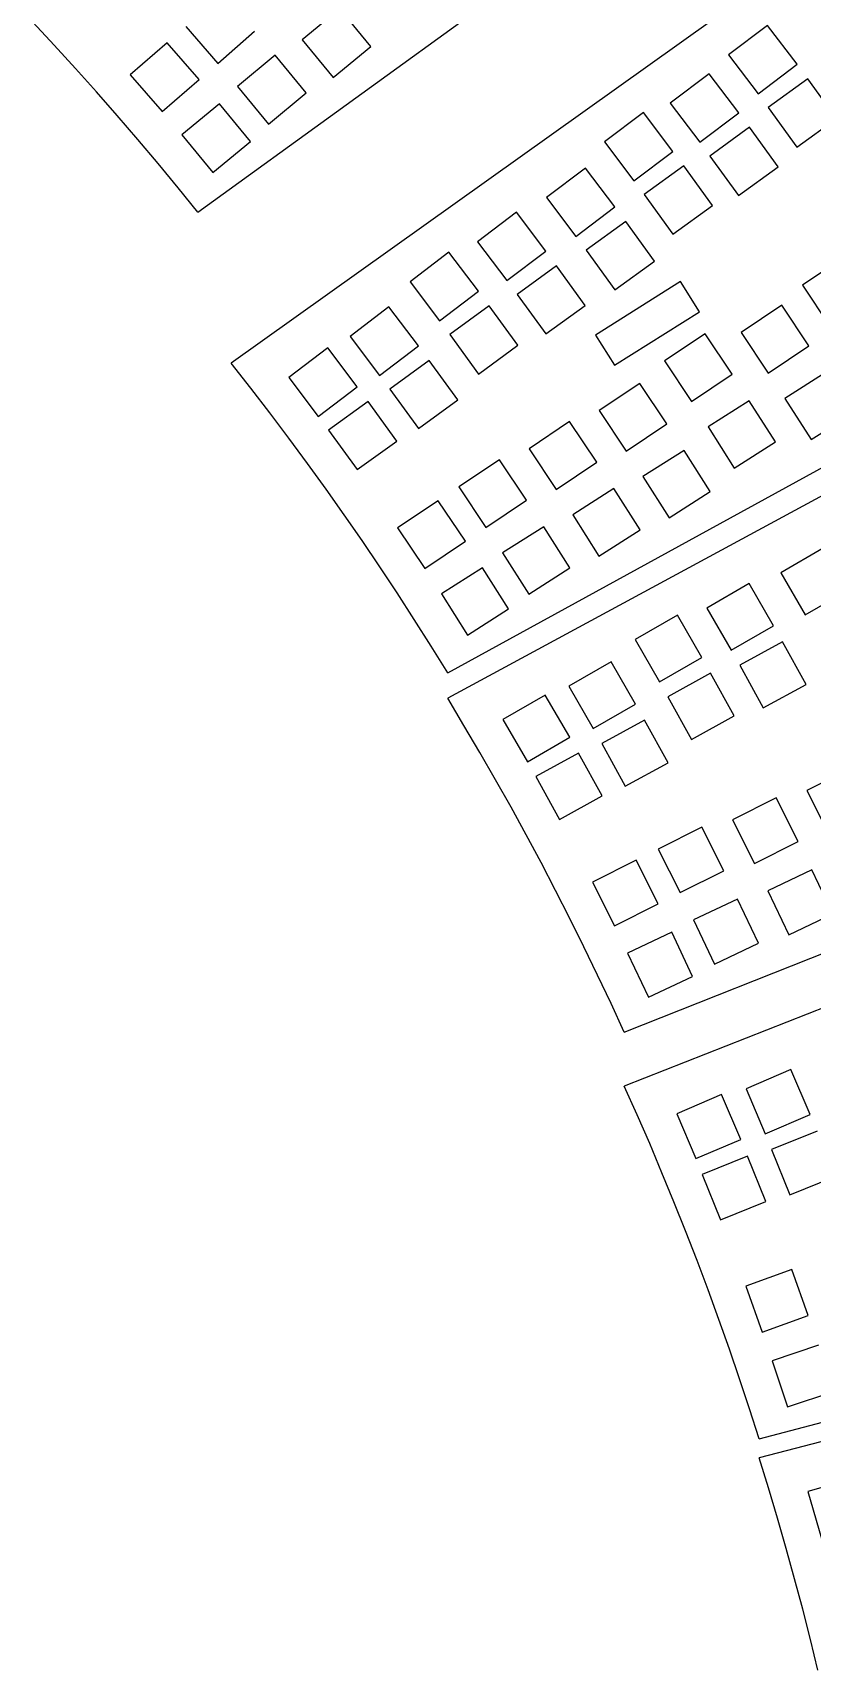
# Model space of a CAD drawing. Extents: x -27280 to 27280, y -16671 to 16671.
# Drawn here: x 22672 to 23439, y -11403 to -9793 of the extents above; entities that cross this region are included whole.
import ezdxf

# ---------------------------------------------------------------- set-up
doc = ezdxf.new("R2010")
doc.units = 0
doc.header["$MEASUREMENT"] = 0
doc.layers.get('0').update_dxf_attribs({"linetype": 'CONTINUOUS'})

msp = doc.modelspace()

# ---------------------------------------------------------------- linework, layer by layer
for p, q in [((22834.6, -9969.6), (23947.2, -9163.7)), ((23985.9, -9320.2), (22867.4, -10118)), ((22974.2, -9769.5), (22937.2, -9800.1)), ((23004.7, -9806.6), (22974.2, -9769.5)), ((23080.2, -10422.3), (24284.8, -9761.9)), ((22693.3, -9805.4), (22672.1, -9782.8)), ((23394.7, -9785.9), (23356.4, -9814.8)), ((23423.7, -9824.1), (23394.7, -9785.9)), ((22822.6, -9786.9), (22854.1, -9823.2)), ((22854.1, -9823.2), (22890.3, -9791.7)), ((22937.2, -9800.1), (22967.7, -9837.1)), ((24288.3, -9793.4), (23080.2, -10447.4)), ((22714.1, -9828.3), (22693.3, -9805.4)), ((22804.2, -9803), (22767.9, -9834.5)), ((22835.7, -9839.2), (22804.2, -9803)), ((22910.4, -9815.3), (22873.4, -9845.9)), ((22940.9, -9852.3), (22910.4, -9815.3)), ((22967.7, -9837.1), (23004.7, -9806.6)), ((23356.4, -9814.8), (23385.4, -9853.1)), ((22734.8, -9851.3), (22714.1, -9828.3)), ((22767.9, -9834.5), (22799.4, -9870.7)), ((23337.3, -9833.5), (23299, -9862.5)), ((23366.3, -9871.8), (23337.3, -9833.5)), ((23385.4, -9853.1), (23423.7, -9824.1)), ((22799.4, -9870.7), (22835.7, -9839.2)), ((22873.4, -9845.9), (22903.9, -9882.9)), ((23434.3, -9838.5), (23395.4, -9866.6)), ((23462.4, -9877.3), (23434.3, -9838.5)), ((22755.2, -9874.6), (22734.8, -9851.3)), ((22855.7, -9862.9), (22818.7, -9893.4)), ((22886.2, -9899.9), (22855.7, -9862.9)), ((22903.9, -9882.9), (22940.9, -9852.3)), ((23299, -9862.5), (23328, -9900.8)), ((23395.4, -9866.6), (23423.6, -9905.5)), ((22775.4, -9898), (22755.2, -9874.6)), ((23272.6, -9871.5), (23234.4, -9900.4)), ((23301.6, -9909.7), (23272.6, -9871.5)), ((23328, -9900.8), (23366.3, -9871.8)), ((23423.6, -9905.5), (23462.4, -9877.3)), ((22795.4, -9921.7), (22775.4, -9898)), ((22818.7, -9893.4), (22849.2, -9930.4)), ((23376.9, -9886.1), (23338, -9914.3)), ((23405, -9925), (23376.9, -9886.1)), ((22849.2, -9930.4), (22886.2, -9899.9)), ((23234.4, -9900.4), (23263.3, -9938.7)), ((23263.3, -9938.7), (23301.6, -9909.7)), ((23338, -9914.3), (23366.2, -9953.2)), ((22815.1, -9945.5), (22795.4, -9921.7)), ((23215.6, -9926.1), (23177.4, -9955.1)), ((23244.6, -9964.4), (23215.6, -9926.1)), ((23312.2, -9924.1), (23273.3, -9952.2)), ((23340.4, -9962.9), (23312.2, -9924.1)), ((23366.2, -9953.2), (23405, -9925)), ((22834.6, -9969.6), (22815.1, -9945.5)), ((23177.4, -9955.1), (23206.3, -9993.3)), ((23273.3, -9952.2), (23301.5, -9991.1)), ((23301.5, -9991.1), (23340.4, -9962.9)), ((23147.7, -9969.6), (23109.4, -9998.5)), ((23176.6, -10007.9), (23147.7, -9969.6)), ((23206.3, -9993.3), (23244.6, -9964.4)), ((23255.2, -9978.7), (23216.3, -10006.9)), ((23283.4, -10017.6), (23255.2, -9978.7)), ((23081.4, -10008.9), (23043.1, -10037.9)), ((23110.4, -10047.2), (23081.4, -10008.9)), ((23109.4, -9998.5), (23138.4, -10036.8)), ((23138.4, -10036.8), (23176.6, -10007.9)), ((23216.3, -10006.9), (23244.5, -10045.7)), ((23187.2, -10022.2), (23148.4, -10050.4)), ((23215.4, -10061.1), (23187.2, -10022.2)), ((23244.5, -10045.7), (23283.4, -10017.6)), ((23468.8, -10014.6), (23428.9, -10041.3)), ((23043.1, -10037.9), (23072.1, -10076.2)), ((23309, -10037.8), (23225.4, -10090.3)), ((23327.6, -10067.5), (23309, -10037.8)), ((23428.9, -10041.3), (23455.6, -10081.2)), ((23072.1, -10076.2), (23110.4, -10047.2)), ((23148.4, -10050.4), (23176.5, -10089.2)), ((23022.4, -10062.7), (22984.1, -10091.6)), ((23051.4, -10100.9), (23022.4, -10062.7)), ((23121, -10061.5), (23082.1, -10089.7)), ((23149.1, -10100.4), (23121, -10061.5)), ((23176.5, -10089.2), (23215.4, -10061.1)), ((23244.1, -10120), (23327.6, -10067.5)), ((23408.6, -10061), (23368.7, -10087.7)), ((23435.3, -10100.9), (23408.6, -10061)), ((22984.1, -10091.6), (23013.1, -10129.9)), ((23082.1, -10089.7), (23110.3, -10128.6)), ((23225.4, -10090.3), (23244.1, -10120)), ((23333.2, -10089), (23293.3, -10115.7)), ((23359.8, -10128.9), (23333.2, -10089)), ((23368.7, -10087.7), (23395.4, -10127.6)), ((22962.2, -10103), (22923.9, -10131.9)), ((22991.2, -10141.3), (22962.2, -10103)), ((23013.1, -10129.9), (23051.4, -10100.9)), ((23110.3, -10128.6), (23149.1, -10100.4)), ((23395.4, -10127.6), (23435.3, -10100.9)), ((22886.5, -10142.4), (22867.4, -10118)), ((23062, -10115.3), (23023.1, -10143.4)), ((23090.2, -10154.1), (23062, -10115.3)), ((23293.3, -10115.7), (23319.9, -10155.6)), ((22923.9, -10131.9), (22952.9, -10170.2)), ((23269, -10137.8), (23229.1, -10164.5)), ((23295.7, -10177.7), (23269, -10137.8)), ((23319.9, -10155.6), (23359.8, -10128.9)), ((23452.2, -10126.8), (23411.7, -10152.5)), ((22905.4, -10166.9), (22886.5, -10142.4)), ((22952.9, -10170.2), (22991.2, -10141.3)), ((23001.8, -10155.6), (22962.9, -10183.7)), ((23030, -10194.5), (23001.8, -10155.6)), ((23023.1, -10143.4), (23051.3, -10182.3)), ((23051.3, -10182.3), (23090.2, -10154.1)), ((23376.7, -10154.9), (23336.2, -10180.6)), ((23402.4, -10195.4), (23376.7, -10154.9)), ((23411.7, -10152.5), (23437.4, -10193.1)), ((22924, -10191.7), (22905.4, -10166.9)), ((23229.1, -10164.5), (23255.8, -10204.4)), ((23437.4, -10193.1), (23477.9, -10167.4)), ((22962.9, -10183.7), (22991.1, -10222.6)), ((23200, -10175.4), (23160.1, -10202.1)), ((23226.7, -10215.3), (23200, -10175.4)), ((23255.8, -10204.4), (23295.7, -10177.7)), ((23336.2, -10180.6), (23361.9, -10221.1)), ((22942.3, -10216.6), (22924, -10191.7)), ((22991.1, -10222.6), (23030, -10194.5)), ((23160.1, -10202.1), (23186.8, -10242)), ((23312.6, -10203.7), (23272.1, -10229.4)), ((23338.3, -10244.2), (23312.6, -10203.7)), ((23361.9, -10221.1), (23402.4, -10195.4)), ((22960.5, -10241.7), (22942.3, -10216.6)), ((23131, -10212.8), (23091.1, -10239.5)), ((23157.7, -10252.7), (23131, -10212.8)), ((23186.8, -10242), (23226.7, -10215.3)), ((23272.1, -10229.4), (23297.8, -10269.9)), ((22978.3, -10267), (22960.5, -10241.7)), ((23070.8, -10253.1), (23030.9, -10279.8)), ((23097.5, -10293), (23070.8, -10253.1)), ((23091.1, -10239.5), (23117.8, -10279.4)), ((23117.8, -10279.4), (23157.7, -10252.7)), ((23243.6, -10241.2), (23203.1, -10266.9)), ((23269.3, -10281.8), (23243.6, -10241.2)), ((23297.8, -10269.9), (23338.3, -10244.2)), ((22995.9, -10292.4), (22978.3, -10267)), ((23203.1, -10266.9), (23228.8, -10307.5)), ((23253.8, -10775.6), (24530.6, -10268.5)), ((23030.9, -10279.8), (23057.6, -10319.7)), ((23174.6, -10278.7), (23134.1, -10304.4)), ((23200.3, -10319.2), (23174.6, -10278.7)), ((23228.8, -10307.5), (23269.3, -10281.8)), ((23013.3, -10318), (22995.9, -10292.4)), ((23057.6, -10319.7), (23097.5, -10293)), ((23449.4, -10299.9), (23407.8, -10323.9)), ((23134.1, -10304.4), (23159.8, -10344.9)), ((23030.4, -10343.8), (23013.3, -10318)), ((23114.4, -10319), (23073.9, -10344.7)), ((23140.1, -10359.5), (23114.4, -10319)), ((23159.8, -10344.9), (23200.3, -10319.2)), ((24532.4, -10325.8), (23253.8, -10828.5)), ((23407.8, -10323.9), (23431.8, -10365.4)), ((23047.2, -10369.8), (23030.4, -10343.8)), ((23073.9, -10344.7), (23099.6, -10385.2)), ((23376.6, -10334.6), (23335, -10358.7)), ((23400.6, -10376.2), (23376.6, -10334.6)), ((23431.8, -10365.4), (23473.4, -10341.4)), ((23099.6, -10385.2), (23140.1, -10359.5)), ((23306, -10365.5), (23264.4, -10389.6)), ((23330, -10407.1), (23306, -10365.5)), ((23335, -10358.7), (23359, -10400.2)), ((23063.8, -10396), (23047.2, -10369.8)), ((23359, -10400.2), (23400.6, -10376.2)), ((23080.2, -10422.3), (23063.8, -10396)), ((23264.4, -10389.6), (23288.4, -10431.1)), ((23409.4, -10391.7), (23367.3, -10414.9)), ((23432.5, -10433.8), (23409.4, -10391.7)), ((23240.8, -10411.6), (23199.3, -10435.6)), ((23264.8, -10453.1), (23240.8, -10411.6)), ((23288.4, -10431.1), (23330, -10407.1)), ((23338.7, -10422.6), (23296.7, -10445.8)), ((23361.9, -10464.7), (23338.7, -10422.6)), ((23367.3, -10414.9), (23390.5, -10456.9)), ((23176.1, -10444.2), (23134.5, -10468.2)), ((23200.1, -10485.7), (23176.1, -10444.2)), ((23199.3, -10435.6), (23223.3, -10477.2)), ((23296.7, -10445.8), (23319.9, -10487.8)), ((23390.5, -10456.9), (23432.5, -10433.8)), ((23096.1, -10474), (23080.2, -10447.4)), ((23223.3, -10477.2), (23264.8, -10453.1)), ((23111.8, -10500.6), (23096.1, -10474)), ((23134.5, -10468.2), (23158.6, -10509.8)), ((23273.6, -10468.7), (23231.6, -10491.8)), ((23296.8, -10510.7), (23273.6, -10468.7)), ((23319.9, -10487.8), (23361.9, -10464.7)), ((23158.6, -10509.8), (23200.1, -10485.7)), ((23231.6, -10491.8), (23254.7, -10533.9)), ((23127.2, -10527.5), (23111.8, -10500.6)), ((23208.9, -10501.3), (23166.9, -10524.4)), ((23232.1, -10543.3), (23208.9, -10501.3)), ((23254.7, -10533.9), (23296.8, -10510.7)), ((23166.9, -10524.4), (23190, -10566.5)), ((23476.3, -10516.5), (23433.4, -10538.1)), ((23142.4, -10554.5), (23127.2, -10527.5)), ((23190, -10566.5), (23232.1, -10543.3)), ((23433.4, -10538.1), (23455, -10581)), ((23157.3, -10581.6), (23142.4, -10554.5)), ((23403.2, -10545.3), (23360.3, -10566.9)), ((23424.8, -10588.2), (23403.2, -10545.3)), ((23330.1, -10574), (23287.2, -10595.6)), ((23351.7, -10616.9), (23330.1, -10574)), ((23360.3, -10566.9), (23381.9, -10609.8)), ((23171.9, -10608.9), (23157.3, -10581.6)), ((23381.9, -10609.8), (23424.8, -10588.2)), ((23265.4, -10606.6), (23222.5, -10628.2)), ((23287, -10649.5), (23265.4, -10606.6)), ((23287.2, -10595.6), (23308.8, -10638.4)), ((23186.2, -10636.3), (23171.9, -10608.9)), ((23308.8, -10638.4), (23351.7, -10616.9)), ((23438.3, -10616), (23395, -10636.6)), ((23458.9, -10659.4), (23438.3, -10616)), ((23200.3, -10663.9), (23186.2, -10636.3)), ((23222.5, -10628.2), (23244.1, -10671)), ((23395, -10636.6), (23415.5, -10679.9)), ((23244.1, -10671), (23287, -10649.5)), ((23365.2, -10644.7), (23321.8, -10665.2)), ((23385.8, -10688.1), (23365.2, -10644.7)), ((23214.1, -10691.6), (23200.3, -10663.9)), ((23321.8, -10665.2), (23342.4, -10708.6)), ((23415.5, -10679.9), (23458.9, -10659.4)), ((23300.5, -10677.3), (23257.1, -10697.8)), ((23321, -10720.7), (23300.5, -10677.3)), ((23342.4, -10708.6), (23385.8, -10688.1)), ((23227.6, -10719.5), (23214.1, -10691.6)), ((23257.1, -10697.8), (23277.7, -10741.2)), ((23240.9, -10747.4), (23227.6, -10719.5)), ((23277.7, -10741.2), (23321, -10720.7)), ((23253.8, -10775.6), (23240.9, -10747.4)), ((23417.6, -10812.4), (23373.5, -10831.2)), ((23436.5, -10856.5), (23417.6, -10812.4)), ((23266.4, -10856.8), (23253.8, -10828.5)), ((23373.5, -10831.2), (23392.3, -10875.4)), ((23386.4, -11175.2), (24715.3, -10826.9)), ((23349.5, -10836.9), (23305.3, -10855.7)), ((23368.3, -10881.1), (23349.5, -10836.9)), ((24716, -10848.3), (23386.4, -11194)), ((23278.8, -10885.1), (23266.4, -10856.8)), ((23305.3, -10855.7), (23324.1, -10899.9)), ((23392.3, -10875.4), (23436.5, -10856.5)), ((23324.1, -10899.9), (23368.3, -10881.1)), ((23443.3, -10873), (23398.7, -10890.9)), ((23290.8, -10913.7), (23278.8, -10885.1)), ((23398.7, -10890.9), (23416.6, -10935.5)), ((23375.1, -10897.5), (23330.5, -10915.4)), ((23393, -10942.1), (23375.1, -10897.5)), ((23302.6, -10942.3), (23290.8, -10913.7)), ((23330.5, -10915.4), (23348.4, -10960)), ((23416.6, -10935.5), (23461.2, -10917.6)), ((23314.1, -10971), (23302.6, -10942.3)), ((23348.4, -10960), (23393, -10942.1)), ((23325.3, -10999.9), (23314.1, -10971)), ((23336.2, -11028.9), (23325.3, -10999.9)), ((23418.4, -11008.9), (23373.2, -11025.1)), ((23434.6, -11054.1), (23418.4, -11008.9)), ((23373.2, -11025.1), (23389.4, -11070.3)), ((23346.8, -11057.9), (23336.2, -11028.9)), ((23357.2, -11087.1), (23346.8, -11057.9)), ((23389.4, -11070.3), (23434.6, -11054.1)), ((23367.2, -11116.4), (23357.2, -11087.1)), ((23444.7, -11083.4), (23399.1, -11098.5)), ((23399.1, -11098.5), (23414.2, -11144)), ((23377, -11145.8), (23367.2, -11116.4)), ((23414.2, -11144), (23459.8, -11128.9)), ((23386.4, -11175.2), (23377, -11145.8)), ((23395.6, -11223.6), (23386.4, -11194)), ((23480.3, -11213.8), (23434.2, -11227.2)), ((23404.4, -11253.2), (23395.6, -11223.6)), ((23434.2, -11227.2), (23447.6, -11273.3)), ((23412.9, -11283), (23404.4, -11253.2)), ((23421.2, -11312.8), (23412.9, -11283)), ((23429.2, -11342.7), (23421.2, -11312.8)), ((23436.8, -11372.7), (23429.2, -11342.7)), ((23444.2, -11402.8), (23436.8, -11372.7))]:
    msp.add_line(p, q)

doc.saveas('drawing.dxf')
